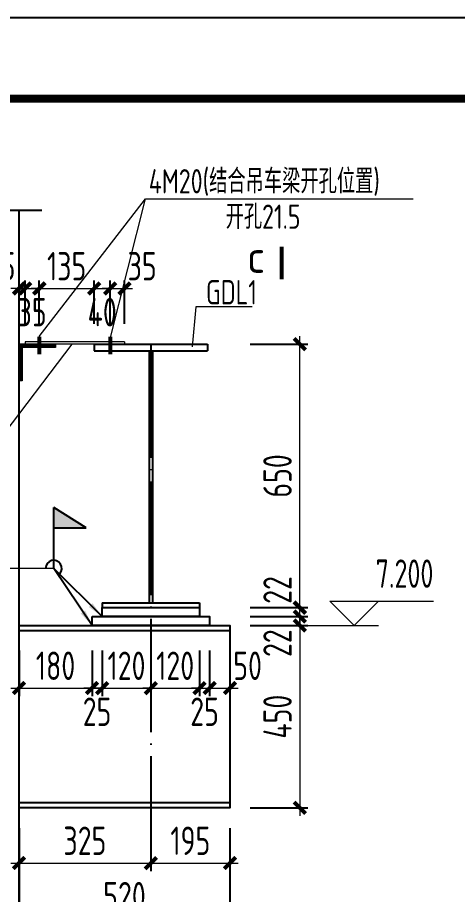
# Model space of a CAD drawing. Extents: x -2746917 to -971774, y -3334247 to -3250358.
# Drawn here: x -1256561 to -1251138, y -3284993 to -3274173 of the extents above; entities that cross this region are included whole.
import ezdxf
from ezdxf.enums import TextEntityAlignment as Align

# ---------------------------------------------------------------- set-up
doc = ezdxf.new("R2010")
doc.units = 0
doc.header["$LTSCALE"] = 1000
doc.header["$MEASUREMENT"] = 0
doc.header["$PDMODE"] = 35
doc.linetypes.add('DOTE', pattern=[2.42, 2, -0.2, 0.02, -0.2])
doc.layers.get('0').update_dxf_attribs({"linetype": 'CONTINUOUS'})
doc.layers.get('Defpoints').update_dxf_attribs({"linetype": 'CONTINUOUS'})
for name, color, linetype in [('AXIS', 253, 'DOTE'), ('BEAM_CON', 4, 'CONTINUOUS'), ('COLU', 7, 'CONTINUOUS'), ('DIM', 3, 'CONTINUOUS'), ('PUB_TITLE', 4, 'CONTINUOUS'), ('REIN', 1, 'CONTINUOUS'), ('TEXT', 7, 'CONTINUOUS'), ('THICK', 6, 'CONTINUOUS'), ('THIN', 7, 'CONTINUOUS'), ('WALL', 5, 'CONTINUOUS'), ('WELD', 7, 'CONTINUOUS')]:
    doc.layers.add(name, color=color, linetype=linetype)
doc.layers.add('yichutu', color=7, linetype='CONTINUOUS', true_color=0xffffff, plot=False)
doc.styles.add('TSSD_Dimension', font='tssdeng.shx', dxfattribs={"width": 0.75, "bigfont": 'Hztxt.shx'})
doc.styles.add('TSSD_Label', font='tssdeng.shx', dxfattribs={"width": 0.75, "bigfont": 'hztxt.shx'})
doc.styles.add('TSSD_Rein', font='Tssdeng.shx', dxfattribs={"width": 0.75, "bigfont": 'hztxt.shx'})
doc.dimstyles.new('TSSD_20_100', dxfattribs={"dimtxt": 350, "dimasz": 100, "dimexe": 100, "dimexo": 250, "dimgap": 100, "dimtad": 1, "dimdec": 0, "dimlfac": 0.2, "dimzin": 0, "dimdsep": 46, "dimtxsty": 'TSSD_Dimension', "dimblk": 'ARCHTICK', "dimcen": 0, "dimdle": 100, "dimclrt": 7, "dimadec": 0, "dimazin": 0, "dimtfac": 1, "dimtdec": 0, "dimtix": 1, "dimtmove": 2, "dimatfit": 3, "dimfxl": 1, "dimtolj": 1, "dimtzin": 0, "dimlwd": 5, "dimarcsym": 0})
doc.dimstyles.new('TSSD_LEADER_STYLE_200.0', dxfattribs={"dimtxt": 700, "dimasz": 200, "dimexe": 200, "dimexo": 500, "dimgap": 0.09, "dimtad": 0, "dimtih": 1, "dimtoh": 1, "dimdec": 4, "dimzin": 0, "dimdsep": 46, "dimtxsty": 'Standard', "dimcen": 0.09, "dimdle": 200, "dimclrt": 7, "dimadec": 0, "dimazin": 0, "dimtfac": 1, "dimtdec": 4, "dimtofl": 0, "dimtmove": 0, "dimatfit": 3, "dimfxl": 1, "dimtolj": 1, "dimtzin": 0, "dimarcsym": 0})

# ---------------------------------------------------------------- blocks, each defined once
blk = doc.blocks.new('_ArchTick')
at = {"color": 0, "const_width": 0.5}
blk.add_lwpolyline([(-0.71, -0.71), (0.71, 0.71)], dxfattribs=at)
blk = doc.blocks.new('*D497')
at = {"layer": 'Defpoints', "color": 0, "ltscale": 1.5}
for p in [(-1256468, -3277516), (-1256543, -3278204), (-1256468, -3278204)]:
    blk.add_point(p, dxfattribs=at)
at = {"layer": 'DIM', "color": 0, "lineweight": -2, "ltscale": 1.5}
for p, q in [((-1256543, -3277954), (-1256543, -3277416)), ((-1256468, -3277954), (-1256468, -3277416))]:
    blk.add_line(p, q, dxfattribs=at)
at = {"layer": 'DIM', "color": 0, "lineweight": 5, "ltscale": 1.5}
for p, q in [((-1256543, -3277516), (-1256643, -3277516)), ((-1256543, -3277516), (-1256468, -3277516)), ((-1256468, -3277516), (-1256368, -3277516))]:
    blk.add_line(p, q, dxfattribs=at)
at = {"layer": 'DIM', "color": 0, "lineweight": 5, "ltscale": 1.5, "xscale": 100, "yscale": 100, "zscale": 100}
blk.add_blockref('_ArchTick', (-1256543, -3277516), dxfattribs=at)
at = {"layer": 'DIM', "color": 0, "lineweight": 5, "ltscale": 1.5, "xscale": 100, "yscale": 100, "zscale": 100, "rotation": 180}
blk.add_blockref('_ArchTick', (-1256468, -3277516), dxfattribs=at)
at = {"layer": 'DIM', "color": 7, "ltscale": 1.5, "insert": (-1256741, -3277241), "char_height": 350, "attachment_point": 5, "style": 'TSSD_Dimension'}
blk.add_mtext('\\A1;15', dxfattribs=at)
blk = doc.blocks.new('*D498')
at = {"layer": 'Defpoints', "color": 0, "ltscale": 1.5}
for p in [(-1256293, -3277516), (-1256468, -3278204), (-1256293, -3278204)]:
    blk.add_point(p, dxfattribs=at)
at = {"layer": 'DIM', "color": 0, "lineweight": -2, "ltscale": 1.5}
for p, q in [((-1256468, -3277954), (-1256468, -3277416)), ((-1256293, -3277954), (-1256293, -3277416))]:
    blk.add_line(p, q, dxfattribs=at)
at = {"layer": 'DIM', "color": 0, "lineweight": 5, "ltscale": 1.5}
for p, q in [((-1256468, -3277516), (-1256568, -3277516)), ((-1256468, -3277516), (-1256293, -3277516)), ((-1256293, -3277516), (-1256193, -3277516))]:
    blk.add_line(p, q, dxfattribs=at)
at = {"layer": 'DIM', "color": 0, "lineweight": 5, "ltscale": 1.5, "xscale": 100, "yscale": 100, "zscale": 100}
blk.add_blockref('_ArchTick', (-1256468, -3277516), dxfattribs=at)
at = {"layer": 'DIM', "color": 0, "lineweight": 5, "ltscale": 1.5, "xscale": 100, "yscale": 100, "zscale": 100, "rotation": 180}
blk.add_blockref('_ArchTick', (-1256293, -3277516), dxfattribs=at)
at = {"layer": 'DIM', "color": 7, "ltscale": 1.5, "insert": (-1256381, -3277808), "char_height": 350, "attachment_point": 5, "style": 'TSSD_Dimension'}
blk.add_mtext('\\A1;35', dxfattribs=at)
blk = doc.blocks.new('*D499')
at = {"layer": 'Defpoints', "color": 0, "ltscale": 1.5}
for p in [(-1255618, -3277516), (-1256293, -3278204), (-1255618, -3278204)]:
    blk.add_point(p, dxfattribs=at)
at = {"layer": 'DIM', "color": 0, "lineweight": -2, "ltscale": 1.5}
for p, q in [((-1256293, -3277954), (-1256293, -3277416)), ((-1255618, -3277954), (-1255618, -3277416))]:
    blk.add_line(p, q, dxfattribs=at)
at = {"layer": 'DIM', "color": 0, "lineweight": 5, "ltscale": 1.5}
for p, q in [((-1256293, -3277516), (-1256393, -3277516)), ((-1256293, -3277516), (-1255618, -3277516)), ((-1255618, -3277516), (-1255518, -3277516))]:
    blk.add_line(p, q, dxfattribs=at)
at = {"layer": 'DIM', "color": 0, "lineweight": 5, "ltscale": 1.5, "xscale": 100, "yscale": 100, "zscale": 100}
blk.add_blockref('_ArchTick', (-1256293, -3277516), dxfattribs=at)
at = {"layer": 'DIM', "color": 0, "lineweight": 5, "ltscale": 1.5, "xscale": 100, "yscale": 100, "zscale": 100, "rotation": 180}
blk.add_blockref('_ArchTick', (-1255618, -3277516), dxfattribs=at)
at = {"layer": 'DIM', "color": 7, "ltscale": 1.5, "insert": (-1255956, -3277241), "char_height": 350, "attachment_point": 5, "style": 'TSSD_Dimension'}
blk.add_mtext('\\A1;135', dxfattribs=at)
blk = doc.blocks.new('*D500')
at = {"layer": 'Defpoints', "color": 0, "ltscale": 1.5}
for p in [(-1255418, -3277516), (-1255618, -3278204), (-1255418, -3278204)]:
    blk.add_point(p, dxfattribs=at)
at = {"layer": 'DIM', "color": 0, "lineweight": -2, "ltscale": 1.5}
for p, q in [((-1255618, -3277954), (-1255618, -3277416)), ((-1255418, -3277954), (-1255418, -3277416))]:
    blk.add_line(p, q, dxfattribs=at)
at = {"layer": 'DIM', "color": 0, "lineweight": 5, "ltscale": 1.5}
blk.add_line((-1255718, -3277516), (-1255318, -3277516), dxfattribs=at)
at = {"layer": 'DIM', "color": 0, "lineweight": 5, "ltscale": 1.5, "xscale": 100, "yscale": 100, "zscale": 100, "rotation": 180}
blk.add_blockref('_ArchTick', (-1255618, -3277516), dxfattribs=at)
at = {"layer": 'DIM', "color": 0, "lineweight": 5, "ltscale": 1.5, "xscale": 100, "yscale": 100, "zscale": 100}
blk.add_blockref('_ArchTick', (-1255418, -3277516), dxfattribs=at)
at = {"layer": 'DIM', "color": 7, "ltscale": 1.5, "insert": (-1255518, -3277808), "char_height": 350, "attachment_point": 5, "style": 'TSSD_Dimension'}
blk.add_mtext('\\A1;40', dxfattribs=at)
blk = doc.blocks.new('*D501')
at = {"layer": 'Defpoints', "color": 0, "ltscale": 1.5}
for p in [(-1255243, -3277516), (-1255418, -3278204), (-1255243, -3278204)]:
    blk.add_point(p, dxfattribs=at)
at = {"layer": 'DIM', "color": 0, "lineweight": -2, "ltscale": 1.5}
for p, q in [((-1255418, -3277954), (-1255418, -3277416)), ((-1255243, -3277954), (-1255243, -3277416))]:
    blk.add_line(p, q, dxfattribs=at)
at = {"layer": 'DIM', "color": 0, "lineweight": 5, "ltscale": 1.5}
for p, q in [((-1255418, -3277516), (-1255518, -3277516)), ((-1255418, -3277516), (-1255243, -3277516)), ((-1255243, -3277516), (-1255143, -3277516))]:
    blk.add_line(p, q, dxfattribs=at)
at = {"layer": 'DIM', "color": 0, "lineweight": 5, "ltscale": 1.5, "xscale": 100, "yscale": 100, "zscale": 100}
blk.add_blockref('_ArchTick', (-1255418, -3277516), dxfattribs=at)
at = {"layer": 'DIM', "color": 0, "lineweight": 5, "ltscale": 1.5, "xscale": 100, "yscale": 100, "zscale": 100, "rotation": 180}
blk.add_blockref('_ArchTick', (-1255243, -3277516), dxfattribs=at)
at = {"layer": 'DIM', "color": 7, "ltscale": 1.5, "insert": (-1255025, -3277241), "char_height": 350, "attachment_point": 5, "style": 'TSSD_Dimension'}
blk.add_mtext('\\A1;35', dxfattribs=at)
blk = doc.blocks.new('_WELD001')
at = {"linetype": 'ByBlock'}
h = blk.add_hatch(color=0, dxfattribs=at)
h.paths.add_polyline_path([(0.8, 1), (0, 1.5), (0, 1)])
edge = h.paths.add_edge_path()
edge.add_line((0, 0), (0, 1.5))
at = {"color": 0, "linetype": 'ByBlock'}
for p, q in [((0, 0), (0, 1.5)), ((0.8, 1), (0, 1.5)), ((0, 1), (0.8, 1))]:
    blk.add_line(p, q, dxfattribs=at)
blk = doc.blocks.new('*D502')
at = {"layer": 'Defpoints', "color": 0, "ltscale": 1.5}
for p in [(-1256543, -3281734), (-1255643, -3281734), (-1255643, -3282446)]:
    blk.add_point(p, dxfattribs=at)
at = {"layer": 'DIM', "color": 0, "lineweight": -2, "ltscale": 1.5}
for p, q in [((-1256543, -3281984), (-1256543, -3282546)), ((-1255643, -3281984), (-1255643, -3282546))]:
    blk.add_line(p, q, dxfattribs=at)
at = {"layer": 'DIM', "color": 0, "lineweight": 5, "ltscale": 1.5}
blk.add_line((-1256643, -3282446), (-1255543, -3282446), dxfattribs=at)
at = {"layer": 'DIM', "color": 0, "lineweight": 5, "ltscale": 1.5, "xscale": 100, "yscale": 100, "zscale": 100, "rotation": 180}
blk.add_blockref('_ArchTick', (-1256543, -3282446), dxfattribs=at)
at = {"layer": 'DIM', "color": 0, "lineweight": 5, "ltscale": 1.5, "xscale": 100, "yscale": 100, "zscale": 100}
blk.add_blockref('_ArchTick', (-1255643, -3282446), dxfattribs=at)
at = {"layer": 'DIM', "color": 7, "ltscale": 1.5, "insert": (-1256093, -3282171), "char_height": 350, "attachment_point": 5, "style": 'TSSD_Dimension'}
blk.add_mtext('\\A1;180', dxfattribs=at)
blk = doc.blocks.new('*D484')
at = {"layer": 'Defpoints', "color": 0, "ltscale": 1.5}
for p in [(-1255643, -3281734), (-1255518, -3281734), (-1255518, -3282446)]:
    blk.add_point(p, dxfattribs=at)
at = {"layer": 'DIM', "color": 0, "lineweight": -2, "ltscale": 1.5}
for p, q in [((-1255643, -3281984), (-1255643, -3282546)), ((-1255518, -3281984), (-1255518, -3282546))]:
    blk.add_line(p, q, dxfattribs=at)
at = {"layer": 'DIM', "color": 0, "lineweight": 5, "ltscale": 1.5}
for p, q in [((-1255643, -3282446), (-1255743, -3282446)), ((-1255643, -3282446), (-1255518, -3282446)), ((-1255518, -3282446), (-1255418, -3282446))]:
    blk.add_line(p, q, dxfattribs=at)
at = {"layer": 'DIM', "color": 0, "lineweight": 5, "ltscale": 1.5, "xscale": 100, "yscale": 100, "zscale": 100}
blk.add_blockref('_ArchTick', (-1255643, -3282446), dxfattribs=at)
at = {"layer": 'DIM', "color": 0, "lineweight": 5, "ltscale": 1.5, "xscale": 100, "yscale": 100, "zscale": 100, "rotation": 180}
blk.add_blockref('_ArchTick', (-1255518, -3282446), dxfattribs=at)
at = {"layer": 'DIM', "color": 7, "ltscale": 1.5, "insert": (-1255581, -3282738), "char_height": 350, "attachment_point": 5, "style": 'TSSD_Dimension'}
blk.add_mtext('\\A1;25', dxfattribs=at)
blk = doc.blocks.new('*D485')
at = {"layer": 'Defpoints', "color": 0, "ltscale": 1.5}
for p in [(-1255518, -3281734), (-1254918, -3281734), (-1254918, -3282446)]:
    blk.add_point(p, dxfattribs=at)
at = {"layer": 'DIM', "color": 0, "lineweight": -2, "ltscale": 1.5}
for p, q in [((-1255518, -3281984), (-1255518, -3282546)), ((-1254918, -3281984), (-1254918, -3282546))]:
    blk.add_line(p, q, dxfattribs=at)
at = {"layer": 'DIM', "color": 0, "lineweight": 5, "ltscale": 1.5}
for p, q in [((-1255518, -3282446), (-1255618, -3282446)), ((-1255518, -3282446), (-1254918, -3282446)), ((-1254918, -3282446), (-1254818, -3282446))]:
    blk.add_line(p, q, dxfattribs=at)
at = {"layer": 'DIM', "color": 0, "lineweight": 5, "ltscale": 1.5, "xscale": 100, "yscale": 100, "zscale": 100}
blk.add_blockref('_ArchTick', (-1255518, -3282446), dxfattribs=at)
at = {"layer": 'DIM', "color": 0, "lineweight": 5, "ltscale": 1.5, "xscale": 100, "yscale": 100, "zscale": 100, "rotation": 180}
blk.add_blockref('_ArchTick', (-1254918, -3282446), dxfattribs=at)
at = {"layer": 'DIM', "color": 7, "ltscale": 1.5, "insert": (-1255218, -3282171), "char_height": 350, "attachment_point": 5, "style": 'TSSD_Dimension'}
blk.add_mtext('\\A1;120', dxfattribs=at)
blk = doc.blocks.new('*D486')
at = {"layer": 'Defpoints', "color": 0, "ltscale": 1.5}
for p in [(-1254918, -3281734), (-1254318, -3281734), (-1254318, -3282446)]:
    blk.add_point(p, dxfattribs=at)
at = {"layer": 'DIM', "color": 0, "lineweight": -2, "ltscale": 1.5}
for p, q in [((-1254918, -3281984), (-1254918, -3282546)), ((-1254318, -3281984), (-1254318, -3282546))]:
    blk.add_line(p, q, dxfattribs=at)
at = {"layer": 'DIM', "color": 0, "lineweight": 5, "ltscale": 1.5}
for p, q in [((-1254918, -3282446), (-1255018, -3282446)), ((-1254918, -3282446), (-1254318, -3282446)), ((-1254318, -3282446), (-1254218, -3282446))]:
    blk.add_line(p, q, dxfattribs=at)
at = {"layer": 'DIM', "color": 0, "lineweight": 5, "ltscale": 1.5, "xscale": 100, "yscale": 100, "zscale": 100}
blk.add_blockref('_ArchTick', (-1254918, -3282446), dxfattribs=at)
at = {"layer": 'DIM', "color": 0, "lineweight": 5, "ltscale": 1.5, "xscale": 100, "yscale": 100, "zscale": 100, "rotation": 180}
blk.add_blockref('_ArchTick', (-1254318, -3282446), dxfattribs=at)
at = {"layer": 'DIM', "color": 7, "ltscale": 1.5, "insert": (-1254618, -3282171), "char_height": 350, "attachment_point": 5, "style": 'TSSD_Dimension'}
blk.add_mtext('\\A1;120', dxfattribs=at)
blk = doc.blocks.new('*D487')
at = {"layer": 'Defpoints', "color": 0, "ltscale": 1.5}
for p in [(-1254318, -3281734), (-1254193, -3281734), (-1254193, -3282446)]:
    blk.add_point(p, dxfattribs=at)
at = {"layer": 'DIM', "color": 0, "lineweight": -2, "ltscale": 1.5}
for p, q in [((-1254318, -3281984), (-1254318, -3282546)), ((-1254193, -3281984), (-1254193, -3282546))]:
    blk.add_line(p, q, dxfattribs=at)
at = {"layer": 'DIM', "color": 0, "lineweight": 5, "ltscale": 1.5}
for p, q in [((-1254318, -3282446), (-1254418, -3282446)), ((-1254318, -3282446), (-1254193, -3282446)), ((-1254193, -3282446), (-1254093, -3282446))]:
    blk.add_line(p, q, dxfattribs=at)
at = {"layer": 'DIM', "color": 0, "lineweight": 5, "ltscale": 1.5, "xscale": 100, "yscale": 100, "zscale": 100}
blk.add_blockref('_ArchTick', (-1254318, -3282446), dxfattribs=at)
at = {"layer": 'DIM', "color": 0, "lineweight": 5, "ltscale": 1.5, "xscale": 100, "yscale": 100, "zscale": 100, "rotation": 180}
blk.add_blockref('_ArchTick', (-1254193, -3282446), dxfattribs=at)
at = {"layer": 'DIM', "color": 7, "ltscale": 1.5, "insert": (-1254256, -3282738), "char_height": 350, "attachment_point": 5, "style": 'TSSD_Dimension'}
blk.add_mtext('\\A1;25', dxfattribs=at)
blk = doc.blocks.new('*D488')
at = {"layer": 'Defpoints', "color": 0, "ltscale": 1.5}
for p in [(-1254193, -3281734), (-1253943, -3281734), (-1253943, -3282446)]:
    blk.add_point(p, dxfattribs=at)
at = {"layer": 'DIM', "color": 0, "lineweight": -2, "ltscale": 1.5}
for p, q in [((-1254193, -3281984), (-1254193, -3282546)), ((-1253943, -3281984), (-1253943, -3282546))]:
    blk.add_line(p, q, dxfattribs=at)
at = {"layer": 'DIM', "color": 0, "lineweight": 5, "ltscale": 1.5}
blk.add_line((-1254293, -3282446), (-1253843, -3282446), dxfattribs=at)
at = {"layer": 'DIM', "color": 0, "lineweight": 5, "ltscale": 1.5, "xscale": 100, "yscale": 100, "zscale": 100, "rotation": 180}
blk.add_blockref('_ArchTick', (-1254193, -3282446), dxfattribs=at)
at = {"layer": 'DIM', "color": 0, "lineweight": 5, "ltscale": 1.5, "xscale": 100, "yscale": 100, "zscale": 100}
blk.add_blockref('_ArchTick', (-1253943, -3282446), dxfattribs=at)
at = {"layer": 'DIM', "color": 7, "ltscale": 1.5, "insert": (-1253725, -3282171), "char_height": 350, "attachment_point": 5, "style": 'TSSD_Dimension'}
blk.add_mtext('\\A1;50', dxfattribs=at)
blk = doc.blocks.new('*D489')
at = {"layer": 'Defpoints', "color": 0, "ltscale": 1.5}
for p in [(-1256543, -3283924), (-1254918, -3283924), (-1254918, -3284605)]:
    blk.add_point(p, dxfattribs=at)
at = {"layer": 'DIM', "color": 0, "lineweight": -2, "ltscale": 1.5}
for p, q in [((-1256543, -3284174), (-1256543, -3284705)), ((-1254918, -3284174), (-1254918, -3284705))]:
    blk.add_line(p, q, dxfattribs=at)
at = {"layer": 'DIM', "color": 0, "lineweight": 5, "ltscale": 1.5}
blk.add_line((-1256643, -3284605), (-1254818, -3284605), dxfattribs=at)
at = {"layer": 'DIM', "color": 0, "lineweight": 5, "ltscale": 1.5, "xscale": 100, "yscale": 100, "zscale": 100, "rotation": 180}
blk.add_blockref('_ArchTick', (-1256543, -3284605), dxfattribs=at)
at = {"layer": 'DIM', "color": 0, "lineweight": 5, "ltscale": 1.5, "xscale": 100, "yscale": 100, "zscale": 100}
blk.add_blockref('_ArchTick', (-1254918, -3284605), dxfattribs=at)
at = {"layer": 'DIM', "color": 7, "ltscale": 1.5, "insert": (-1255731, -3284330), "char_height": 350, "attachment_point": 5, "style": 'TSSD_Dimension'}
blk.add_mtext('\\A1;325', dxfattribs=at)
blk = doc.blocks.new('*D490')
at = {"layer": 'Defpoints', "color": 0, "ltscale": 1.5}
for p in [(-1254918, -3283924), (-1253943, -3283924), (-1253943, -3284605)]:
    blk.add_point(p, dxfattribs=at)
at = {"layer": 'DIM', "color": 0, "lineweight": -2, "ltscale": 1.5}
for p, q in [((-1254918, -3284174), (-1254918, -3284705)), ((-1253943, -3284174), (-1253943, -3284705))]:
    blk.add_line(p, q, dxfattribs=at)
at = {"layer": 'DIM', "color": 0, "lineweight": 5, "ltscale": 1.5}
blk.add_line((-1255018, -3284605), (-1253843, -3284605), dxfattribs=at)
at = {"layer": 'DIM', "color": 0, "lineweight": 5, "ltscale": 1.5, "xscale": 100, "yscale": 100, "zscale": 100, "rotation": 180}
blk.add_blockref('_ArchTick', (-1254918, -3284605), dxfattribs=at)
at = {"layer": 'DIM', "color": 0, "lineweight": 5, "ltscale": 1.5, "xscale": 100, "yscale": 100, "zscale": 100}
blk.add_blockref('_ArchTick', (-1253943, -3284605), dxfattribs=at)
at = {"layer": 'DIM', "color": 7, "ltscale": 1.5, "insert": (-1254431, -3284330), "char_height": 350, "attachment_point": 5, "style": 'TSSD_Dimension'}
blk.add_mtext('\\A1;195', dxfattribs=at)
blk = doc.blocks.new('*D491')
at = {"layer": 'Defpoints', "color": 0, "ltscale": 1.5}
for p in [(-1256543, -3283924), (-1253943, -3283924), (-1256543, -3285288)]:
    blk.add_point(p, dxfattribs=at)
at = {"layer": 'DIM', "color": 0, "lineweight": -2, "ltscale": 1.5}
for p, q in [((-1256543, -3284174), (-1256543, -3285388)), ((-1253943, -3284174), (-1253943, -3285388))]:
    blk.add_line(p, q, dxfattribs=at)
at = {"layer": 'DIM', "color": 0, "lineweight": 5, "ltscale": 1.5}
blk.add_line((-1253843, -3285288), (-1256643, -3285288), dxfattribs=at)
at = {"layer": 'DIM', "color": 0, "lineweight": 5, "ltscale": 1.5, "xscale": 100, "yscale": 100, "zscale": 100, "rotation": 180}
blk.add_blockref('_ArchTick', (-1256543, -3285288), dxfattribs=at)
at = {"layer": 'DIM', "color": 0, "lineweight": 5, "ltscale": 1.5, "xscale": 100, "yscale": 100, "zscale": 100}
blk.add_blockref('_ArchTick', (-1253943, -3285288), dxfattribs=at)
at = {"layer": 'DIM', "color": 7, "ltscale": 1.5, "insert": (-1255243, -3285013), "char_height": 350, "attachment_point": 5, "style": 'TSSD_Dimension'}
blk.add_mtext('\\A1;520', dxfattribs=at)
blk = doc.blocks.new('*D492')
at = {"layer": 'Defpoints', "color": 0, "ltscale": 1.5}
for p in [(-1259043, -3283924), (-1256543, -3283924), (-1259043, -3285288)]:
    blk.add_point(p, dxfattribs=at)
at = {"layer": 'DIM', "color": 0, "lineweight": -2, "ltscale": 1.5}
for p, q in [((-1259043, -3284174), (-1259043, -3285388)), ((-1256543, -3284174), (-1256543, -3285388))]:
    blk.add_line(p, q, dxfattribs=at)
at = {"layer": 'DIM', "color": 0, "lineweight": 5, "ltscale": 1.5}
blk.add_line((-1256443, -3285288), (-1259143, -3285288), dxfattribs=at)
at = {"layer": 'DIM', "color": 0, "lineweight": 5, "ltscale": 1.5, "xscale": 100, "yscale": 100, "zscale": 100, "rotation": 180}
blk.add_blockref('_ArchTick', (-1259043, -3285288), dxfattribs=at)
at = {"layer": 'DIM', "color": 0, "lineweight": 5, "ltscale": 1.5, "xscale": 100, "yscale": 100, "zscale": 100}
blk.add_blockref('_ArchTick', (-1256543, -3285288), dxfattribs=at)
at = {"layer": 'DIM', "color": 7, "ltscale": 1.5, "insert": (-1257793, -3285013), "char_height": 350, "attachment_point": 5, "style": 'TSSD_Dimension'}
blk.add_mtext('\\A1;500', dxfattribs=at)
blk = doc.blocks.new('*D493')
at = {"layer": 'Defpoints', "color": 0, "ltscale": 1.5}
for p in [(-1253943, -3281564), (-1253081, -3281564), (-1253943, -3281674)]:
    blk.add_point(p, dxfattribs=at)
at = {"layer": 'DIM', "color": 0, "lineweight": 5, "ltscale": 1.5}
for p, q in [((-1253081, -3281564), (-1253081, -3281464)), ((-1253081, -3281674), (-1253081, -3281564)), ((-1253081, -3281674), (-1253081, -3281774))]:
    blk.add_line(p, q, dxfattribs=at)
at = {"layer": 'DIM', "color": 0, "lineweight": -2, "ltscale": 1.5}
for p, q in [((-1253693, -3281564), (-1252981, -3281564)), ((-1253693, -3281674), (-1252981, -3281674))]:
    blk.add_line(p, q, dxfattribs=at)
at = {"layer": 'DIM', "color": 0, "lineweight": 5, "ltscale": 1.5, "xscale": 100, "yscale": 100, "zscale": 100}
for p, rotation in [((-1253081, -3281564), 270), ((-1253081, -3281674), 90)]:
    blk.add_blockref('_ArchTick', p, dxfattribs=dict(at, rotation=rotation))
at = {"layer": 'DIM', "color": 7, "ltscale": 1.5, "insert": (-1253356, -3281892), "char_height": 350, "attachment_point": 5, "rotation": 90, "style": 'TSSD_Dimension'}
blk.add_mtext('\\A1;22', dxfattribs=at)
blk = doc.blocks.new('*D494')
at = {"layer": 'Defpoints', "color": 0, "ltscale": 1.5}
for p in [(-1253943, -3281454), (-1253081, -3281454), (-1253943, -3281564)]:
    blk.add_point(p, dxfattribs=at)
at = {"layer": 'DIM', "color": 0, "lineweight": 5, "ltscale": 1.5}
for p, q in [((-1253081, -3281454), (-1253081, -3281354)), ((-1253081, -3281564), (-1253081, -3281454)), ((-1253081, -3281564), (-1253081, -3281664))]:
    blk.add_line(p, q, dxfattribs=at)
at = {"layer": 'DIM', "color": 0, "lineweight": -2, "ltscale": 1.5}
for p, q in [((-1253693, -3281454), (-1252981, -3281454)), ((-1253693, -3281564), (-1252981, -3281564))]:
    blk.add_line(p, q, dxfattribs=at)
at = {"layer": 'DIM', "color": 0, "lineweight": 5, "ltscale": 1.5, "xscale": 100, "yscale": 100, "zscale": 100}
for p, rotation in [((-1253081, -3281454), 270), ((-1253081, -3281564), 90)]:
    blk.add_blockref('_ArchTick', p, dxfattribs=dict(at, rotation=rotation))
at = {"layer": 'DIM', "color": 7, "ltscale": 1.5, "insert": (-1253356, -3281236), "char_height": 350, "attachment_point": 5, "rotation": 90, "style": 'TSSD_Dimension'}
blk.add_mtext('\\A1;22', dxfattribs=at)
blk = doc.blocks.new('*D495')
at = {"layer": 'Defpoints', "color": 0, "ltscale": 1.5}
for p in [(-1253943, -3278204), (-1253081, -3278204), (-1253943, -3281454)]:
    blk.add_point(p, dxfattribs=at)
at = {"layer": 'DIM', "color": 0, "lineweight": 5, "ltscale": 1.5}
blk.add_line((-1253081, -3281554), (-1253081, -3278104), dxfattribs=at)
at = {"layer": 'DIM', "color": 0, "lineweight": -2, "ltscale": 1.5}
for p, q in [((-1253693, -3278204), (-1252981, -3278204)), ((-1253693, -3281454), (-1252981, -3281454))]:
    blk.add_line(p, q, dxfattribs=at)
at = {"layer": 'DIM', "color": 0, "lineweight": 5, "ltscale": 1.5, "xscale": 100, "yscale": 100, "zscale": 100}
for p, rotation in [((-1253081, -3278204), 90), ((-1253081, -3281454), 270)]:
    blk.add_blockref('_ArchTick', p, dxfattribs=dict(at, rotation=rotation))
at = {"layer": 'DIM', "color": 7, "ltscale": 1.5, "insert": (-1253356, -3279829), "char_height": 350, "attachment_point": 5, "rotation": 90, "style": 'TSSD_Dimension'}
blk.add_mtext('\\A1;650', dxfattribs=at)
blk = doc.blocks.new('*D496')
at = {"layer": 'Defpoints', "color": 0, "ltscale": 1.5}
for p in [(-1253943, -3281674), (-1253943, -3283924), (-1253081, -3283924)]:
    blk.add_point(p, dxfattribs=at)
at = {"layer": 'DIM', "color": 0, "lineweight": 5, "ltscale": 1.5}
blk.add_line((-1253081, -3281574), (-1253081, -3284024), dxfattribs=at)
at = {"layer": 'DIM', "color": 0, "lineweight": -2, "ltscale": 1.5}
for p, q in [((-1253693, -3281674), (-1252981, -3281674)), ((-1253693, -3283924), (-1252981, -3283924))]:
    blk.add_line(p, q, dxfattribs=at)
at = {"layer": 'DIM', "color": 0, "lineweight": 5, "ltscale": 1.5, "xscale": 100, "yscale": 100, "zscale": 100}
for p, rotation in [((-1253081, -3281674), 90), ((-1253081, -3283924), 270)]:
    blk.add_blockref('_ArchTick', p, dxfattribs=dict(at, rotation=rotation))
at = {"layer": 'DIM', "color": 7, "ltscale": 1.5, "insert": (-1253356, -3282799), "char_height": 350, "attachment_point": 5, "rotation": 90, "style": 'TSSD_Dimension'}
blk.add_mtext('\\A1;450', dxfattribs=at)
blk = doc.blocks.new('yct-891-420-89100-42000-100-2004.0')
at = {"layer": 'yichutu', "color": 7, "true_color": 0xffffff}
blk.add_lwpolyline([(0, 0), (0, 42000), (89100, 42000), (89100, 0)], close=True, dxfattribs=at)
blk = doc.blocks.new('A$C440D491C')
at = {"layer": 'PUB_TITLE'}
blk.add_lwpolyline([(0, 0), (0, 42000), (89100, 42000), (89100, 0)], close=True, dxfattribs=at)
at = {"layer": 'PUB_TITLE', "const_width": 100}
blk.add_lwpolyline([(88100, 1000), (88100, 41000), (713, 41000), (713, 1000), (88100, 1000)], dxfattribs=at)

msp = doc.modelspace()

# ---------------------------------------------------------------- hatches: boundary and pattern name
at = {"layer": 'BEAM_CON', "lineweight": 5}
h = msp.add_hatch(dxfattribs=at)
h.set_pattern_fill('ANSI31', color=256, scale=100, style=0)
h.set_pattern_definition([(45, (-2839733.825, -3043562.635), (-8.83883476, 8.83883476), [])])
h.paths.add_polyline_path([(-1256293.26, -3278204.02), (-1256543.26, -3278204.02), (-1256543.26, -3278654.02), (-1256503.26, -3278654.02), (-1256503.26, -3278244.02), (-1256293.26, -3278244.02)])
h.paths.add_polyline_path([(-1256093.26, -3278204.02), (-1256293.26, -3278204.02), (-1256293.26, -3278244.02), (-1256093.26, -3278244.02)])

# ---------------------------------------------------------------- linework, layer by layer
at = {"layer": 'AXIS', "ltscale": 0.7}
msp.add_line((-1254918.26, -3278204.02), (-1254918.26, -3284825.29), dxfattribs=at)
at = {"layer": 'BEAM_CON', "ltscale": 1.5}
msp.add_line((-1256543.26, -3286734.42), (-1256543.26, -3276551.94), dxfattribs=at)
at = {"layer": 'BEAM_CON', "lineweight": 5}
for p, q in [((-1256468.26, -3278174.02), (-1256468.26, -3278204.02)), ((-1255243.26, -3278174.02), (-1256468.26, -3278174.02)), ((-1255243.26, -3278174.02), (-1255243.26, -3278204.02)), ((-1255243.26, -3278204.02), (-1256543.26, -3278204.02)), ((-1256093.26, -3278244.02), (-1256503.26, -3278244.02)), ((-1256503.26, -3278244.02), (-1256503.26, -3278654.02)), ((-1256093.26, -3278204.02), (-1256093.26, -3278244.02)), ((-1256503.26, -3278654.02), (-1256543.26, -3278654.02))]:
    msp.add_line(p, q, dxfattribs=at)
at = {"layer": 'BEAM_CON', "ltscale": 1.5}
for points in [[(-1256543.26, -3281674.02), (-1253943.26, -3281674.02), (-1253943.26, -3283924.02), (-1256543.26, -3283924.02)], [(-1256543.26, -3281734.02), (-1253943.26, -3281734.02), (-1253943.26, -3283864.02), (-1256543.26, -3283864.02)]]:
    msp.add_lwpolyline(points, dxfattribs=at)
at = {"layer": 'COLU', "linetype": 'ByBlock', "lineweight": 9}
for p, q in [((-1256293.26, -3278108.79, -48), (-1254985.24, -3276411.89, 48)), ((-1255418.26, -3278138.79), (-1254985.24, -3276411.89, 48)), ((-1254985.24, -3276411.89, 48), (-1251682.19, -3276411.89, 48)), ((-1254364.56, -3277742.52, 96), (-1254407.74, -3278234.02)), ((-1253666.89, -3277742.52, 96), (-1254364.56, -3277742.52, 96))]:
    msp.add_line(p, q, dxfattribs=at)
at = {"layer": 'REIN', "color": 4, "linetype": 'ByBlock', "const_width": 50, "elevation": -48}
msp.add_lwpolyline([(-1256293.26, -3278327.12), (-1256293.26, -3278108.79)], dxfattribs=at)
at = {"layer": 'REIN', "color": 4, "linetype": 'ByBlock', "const_width": 50}
msp.add_lwpolyline([(-1255418.26, -3278327.12), (-1255418.26, -3278108.79)], dxfattribs=at)
at = {"layer": 'TEXT', "lineweight": 5}
msp.add_line((-1255894.14, -3278204.02, -0.91), (-1257019.56, -3279686.56, 48), dxfattribs=at)
at = {"layer": 'THICK', "color": 4, "const_width": 50}
msp.add_lwpolyline([(-1253303.76, -3277401.61), (-1253303.76, -3277001.61)], dxfattribs=at)
at = {"layer": 'THIN', "lineweight": 9}
for p, q in [((-1252412.64, -3281674.02), (-1252712.64, -3281374.02)), ((-1252712.64, -3281374.02), (-1252112.64, -3281374.02)), ((-1252412.64, -3281674.02), (-1252112.64, -3281374.02)), ((-1252112.64, -3281374.02), (-1251434.18, -3281374.02)), ((-1253081.49, -3281674.02), (-1252112.64, -3281674.02)), ((-1252412.64, -3281674.02), (-1252412.64, -3281674.02))]:
    msp.add_line(p, q, dxfattribs=at)
at = {"layer": 'THIN', "ltscale": 1.5}
msp.add_lwpolyline([(-1256263.26, -3276551.94), (-1257913.26, -3276551.94), (-1257983.26, -3276771.94), (-1258103.26, -3276331.94), (-1258173.26, -3276551.94), (-1259323.26, -3276551.94)], dxfattribs=at)
at = {"layer": 'WALL', "color": 4}
for p, q in [((-1255618.26, -3278204.02), (-1254218.26, -3278204.02)), ((-1255618.26, -3278204.02), (-1255618.26, -3278284.02)), ((-1255618.26, -3278284.02), (-1254218.26, -3278284.02)), ((-1254938.26, -3278284.02), (-1254938.26, -3281394.02)), ((-1254898.26, -3278284.02), (-1254898.26, -3281394.02)), ((-1254218.26, -3278204.02), (-1254218.26, -3278284.02)), ((-1255518.26, -3281394.02), (-1254318.26, -3281394.02)), ((-1255518.26, -3281394.02), (-1255518.26, -3281454.02)), ((-1254318.26, -3281394.02), (-1254318.26, -3281454.02)), ((-1255518.26, -3281454.02), (-1254318.26, -3281454.02))]:
    msp.add_line(p, q, dxfattribs=at)
for points in [[(-1255518.26, -3281454.02), (-1254318.26, -3281454.02), (-1254318.26, -3281564.02), (-1255518.26, -3281564.02)], [(-1255643.26, -3281564.02), (-1254193.26, -3281564.02), (-1254193.26, -3281674.02), (-1255643.26, -3281674.02)]]:
    msp.add_lwpolyline(points, close=True, dxfattribs=at)
at = {"layer": 'WELD', "lineweight": 9}
msp.add_line((-1256115.51, -3280969.26), (-1257149.91, -3280969.26), dxfattribs=at)
at = {"layer": 'WELD'}
msp.add_arc((-1256115.51, -3280969.26), 100, 318.364682, 180, dxfattribs=at)

# ---------------------------------------------------------------- block references
at = {"ltscale": 1.5}
msp.add_blockref('A$C440D491C', (-1309480.26, -3316173.05), dxfattribs=at)
at = {"layer": 'WELD', "xscale": 500, "yscale": 500, "zscale": 500}
msp.add_blockref('_WELD001', (-1256115.51, -3280969.26), dxfattribs=at)
at = {"layer": 'yichutu'}
msp.add_blockref('yct-891-420-89100-42000-100-2004.0', (-1309480.26, -3316173.05), dxfattribs=at)

# ---------------------------------------------------------------- texts
at = {"layer": 'TEXT', "lineweight": 9, "style": 'TSSD_Rein', "width": 0.75}
for s, p in [('4M20(结合吊车梁开孔位置)', (-1254943.77, -3276343.25)), ('开孔21.5', (-1253996.2, -3276779.85)), ('GDL1', (-1254238.47, -3277712.45, 96))]:
    msp.add_text(s, height=300, dxfattribs=at).set_placement(p)
at = {"layer": 'TEXT', "color": 4, "lineweight": 9, "style": 'TSSD_Label'}
msp.add_text('c', height=400, dxfattribs=at).set_placement((-1253732.46, -3277324.13))
at = {"layer": 'TEXT', "lineweight": 9, "style": 'TSSD_Label', "width": 0.7}
msp.add_text('7.200', height=350, dxfattribs=at).set_placement((-1251434.18, -3281314.02), align=Align.BOTTOM_RIGHT)

# ---------------------------------------------------------------- dimensions: what is measured, and where the dimension line sits
at = {"layer": 'DIM', "ltscale": 1.5}
for base, p1, p2, picture, middle in [((-1256468.26, -3277515.89), (-1256543.26, -3278204.02), (-1256468.26, -3278204.02), '*D497', (-1256741.37, -3277240.89)), ((-1255243.26, -3277515.89), (-1255418.26, -3278204.02), (-1255243.26, -3278204.02), '*D501', (-1255024.96, -3277240.89)), ((-1256293.26, -3277515.89), (-1256468.26, -3278204.02), (-1256293.26, -3278204.02), '*D498', (-1256380.76, -3277807.56)), ((-1255418.26, -3277515.89), (-1255618.26, -3278204.02), (-1255418.26, -3278204.02), '*D500', (-1255518.26, -3277807.56)), ((-1255518.26, -3282446.23), (-1255643.26, -3281734.02), (-1255518.26, -3281734.02), '*D484', (-1255580.76, -3282737.9)), ((-1254193.26, -3282446.23), (-1254318.26, -3281734.02), (-1254193.26, -3281734.02), '*D487', (-1254255.76, -3282737.9)), ((-1253943.26, -3282446.23), (-1254193.26, -3281734.02), (-1253943.26, -3281734.02), '*D488', (-1253724.96, -3282171.23))]:
    dim = msp.add_linear_dim(base=base, p1=p1, p2=p2, dimstyle='TSSD_20_100', dxfattribs=at)
    dim.commit()
    dim.dimension.update_dxf_attribs({"geometry": picture, "text_midpoint": middle, "dimtype": 160})
for base, p1, p2, picture, middle in [((-1255618.26, -3277515.89), (-1256293.26, -3278204.02), (-1255618.26, -3278204.02), '*D499', (-1255955.76, -3277240.89)), ((-1255643.26, -3282446.23), (-1256543.26, -3281734.02), (-1255643.26, -3281734.02), '*D502', (-1256093.26, -3282171.23)), ((-1254918.26, -3282446.23), (-1255518.26, -3281734.02), (-1254918.26, -3281734.02), '*D485', (-1255218.26, -3282171.23)), ((-1254318.26, -3282446.23), (-1254918.26, -3281734.02), (-1254318.26, -3281734.02), '*D486', (-1254618.26, -3282171.23)), ((-1259043.26, -3285287.96), (-1256543.26, -3283924.02), (-1259043.26, -3283924.02), '*D492', (-1257793.26, -3285012.96)), ((-1254918.26, -3284605.16), (-1256543.26, -3283924.02), (-1254918.26, -3283924.02), '*D489', (-1255730.76, -3284330.16)), ((-1256543.26, -3285287.96), (-1253943.26, -3283924.02), (-1256543.26, -3283924.02), '*D491', (-1255243.26, -3285012.96)), ((-1253943.26, -3284605.16), (-1254918.26, -3283924.02), (-1253943.26, -3283924.02), '*D490', (-1254430.76, -3284330.16))]:
    dim = msp.add_linear_dim(base=base, p1=p1, p2=p2, dimstyle='TSSD_20_100', dxfattribs=at)
    dim.commit()
    dim.dimension.update_dxf_attribs({"geometry": picture, "text_midpoint": middle})
for base, p1, p2, picture, middle in [((-1253081.49, -3278204.02), (-1253943.26, -3281454.02), (-1253943.26, -3278204.02), '*D495', (-1253356.49, -3279829.02)), ((-1253081.49, -3283924.02), (-1253943.26, -3281674.02), (-1253943.26, -3283924.02), '*D496', (-1253356.49, -3282799.02))]:
    dim = msp.add_linear_dim(base=base, p1=p1, p2=p2, angle=90, dimstyle='TSSD_20_100', dxfattribs=at)
    dim.commit()
    dim.dimension.update_dxf_attribs({"geometry": picture, "text_midpoint": middle})
for base, p1, p2, picture, middle in [((-1253081.49, -3281454.02), (-1253943.26, -3281564.02), (-1253943.26, -3281454.02), '*D494', (-1253356.49, -3281235.72)), ((-1253081.49, -3281564.02), (-1253943.26, -3281674.02), (-1253943.26, -3281564.02), '*D493', (-1253356.49, -3281892.32))]:
    dim = msp.add_linear_dim(base=base, p1=p1, p2=p2, angle=90, dimstyle='TSSD_20_100', dxfattribs=at)
    dim.commit()
    dim.dimension.update_dxf_attribs({"geometry": picture, "text_midpoint": middle, "dimtype": 160})

# ---------------------------------------------------------------- leaders
at = {"layer": 'WELD', "lineweight": 9}
for points in [[(-1255643.26, -3281674.02, -48), (-1256115.51, -3280969.26, -48)], [(-1255518.26, -3281564.02, -48), (-1256115.51, -3280969.26, -48)]]:
    msp.add_leader(points, dimstyle='TSSD_LEADER_STYLE_200.0', dxfattribs=at)

doc.saveas('drawing.dxf')
